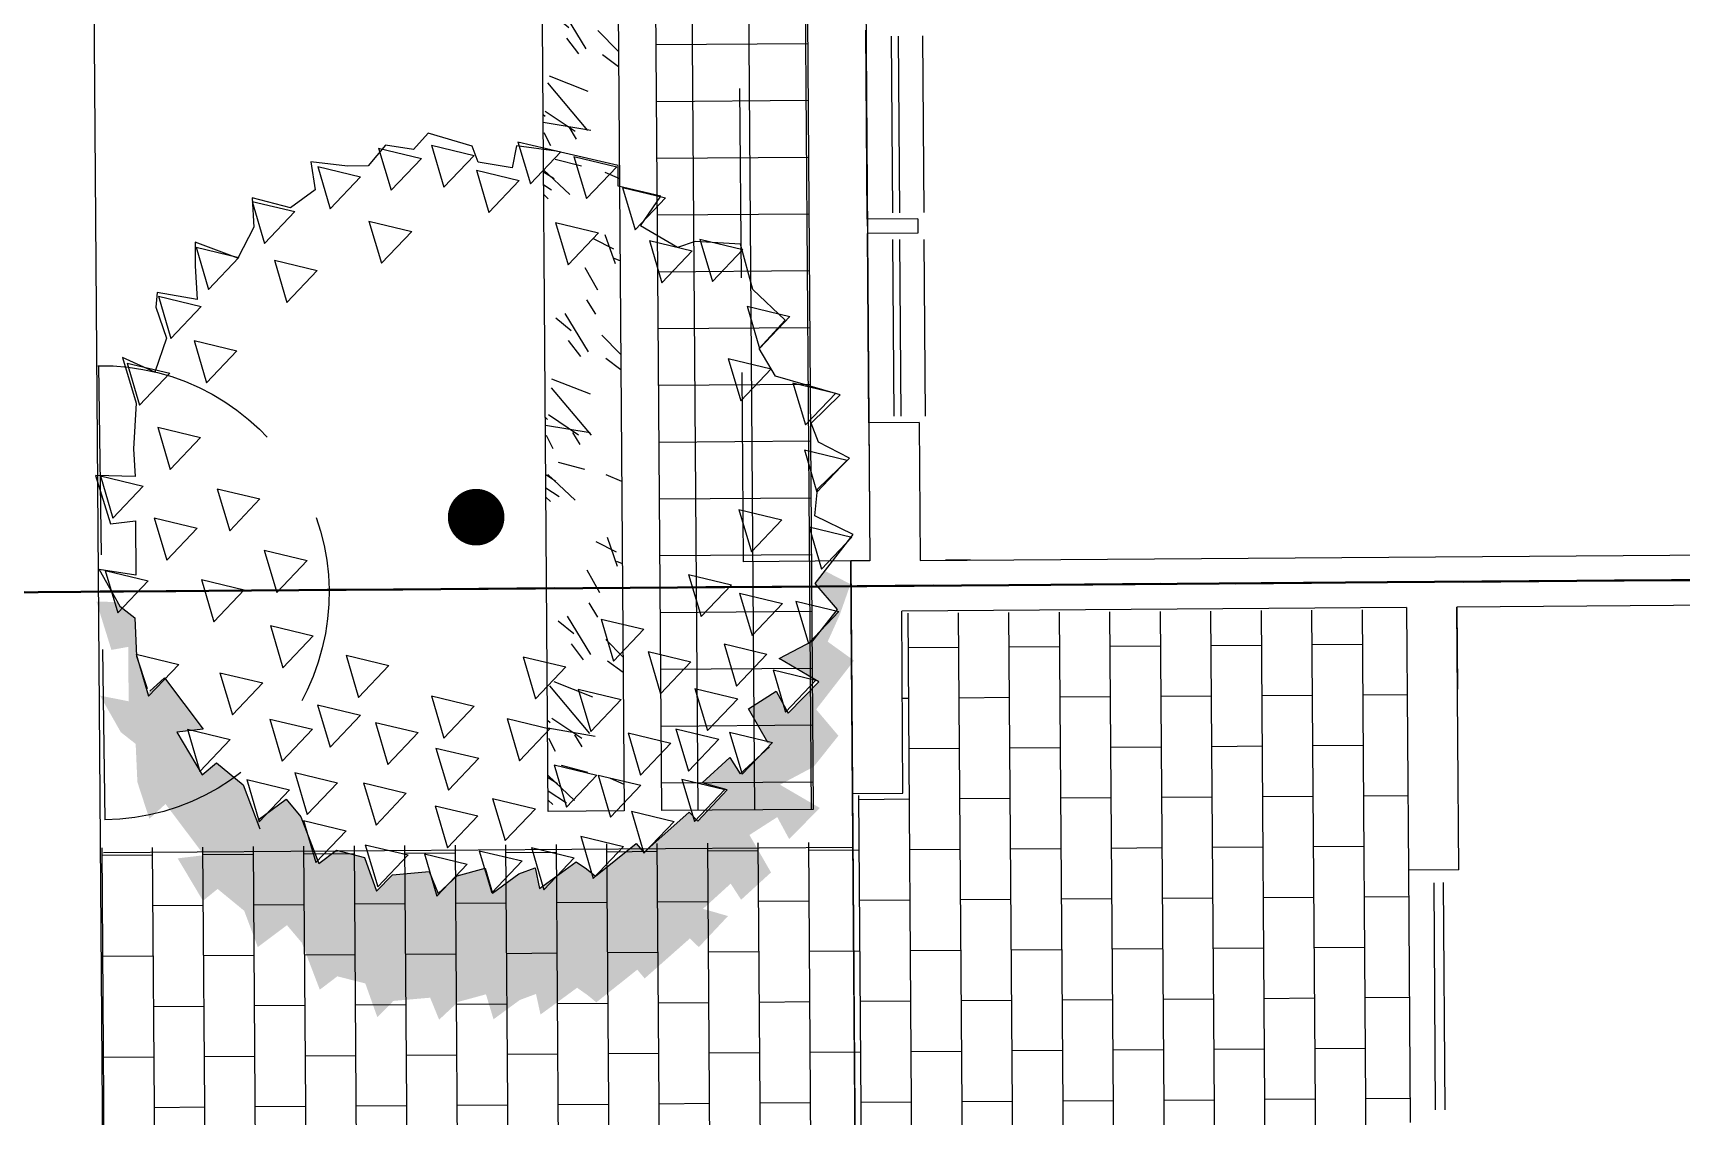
# Model space of a CAD drawing. Header units: feet. Extents: x 919634 to 928945, y 707022 to 708026.
# Drawn here: x 920625.09 to 920646.86, y 707418.99 to 707433.3 of the extents above; entities that cross this region are included whole.
import ezdxf

# ---------------------------------------------------------------- set-up
doc = ezdxf.new("R2010")
doc.units = ezdxf.units.FT
doc.header["$LTSCALE"] = 20
doc.header["$MEASUREMENT"] = 0
for name, pattern in [('HIDDEN2', [0.1875, 0.125, -0.0625]), ('Site Plan$0$HIDDEN2', [0.1875, 0.125, -0.0625]), ('Site Plan$0$PHANTOM2', [1.25, 0.625, -0.125, 0.125, -0.125, 0.125, -0.125])]:
    doc.linetypes.add(name, pattern=pattern)
for name, color, linetype in [('-u-site-utility clear zone', 252, 'HIDDEN2'), ('-u-site-xref', 7, 'Continuous'), ('LP-ANNO-LABL-SHRB', 2, 'Continuous'), ('Site Plan$0$-u-site-bldg_interior', 252, 'Continuous'), ('Site Plan$0$SP-BLDG-ROOF ABOVE', 4, 'Site Plan$0$HIDDEN2'), ('Site Plan$0$SP-LOT PAVERS', 254, 'Continuous'), ('x-Villa6-LP Block$0$L-002', 253, 'Continuous'), ('x-Villa6-LP Block$0$LK-TREE-013M', 253, 'Continuous'), ('x-Villa6-LP Block$0$LK-TREE-050M', 253, 'Continuous'), ('x-Villa6-LP Block$0$LK-TREE-TRNK', 253, 'Continuous'), ('x-Villa6-LP Block$0$LP-PATT-SHAR', 253, 'Continuous'), ('x-Villa6-LP Block$0$LP-SHAR-BRDR-CONT', 253, 'Continuous'), ('x-Villa6-LP Block$0$LP-TREE', 253, 'Continuous')]:
    doc.layers.add(name, color=color, linetype=linetype)
for name, color, linetype, lineweight in [('Site Plan$0$SP-LOT LINES', 252, 'Site Plan$0$PHANTOM2', 40), ('Site Plan$0$SP-SIDEWALK', 2, 'Continuous', 25), ('SP-BUILDING-FOOTPRINT', 1, 'Continuous', 25)]:
    doc.layers.add(name, color=color, linetype=linetype, lineweight=lineweight)
doc.layers.add('x-Villa6-LP Block$0$LK-TREE-SHAD', color=253, linetype='Continuous', plot=False)
doc.layers.get('-u-site-xref').off()

# ---------------------------------------------------------------- blocks, each defined once
blk = doc.blocks.new('Site Plan')
at = {"layer": 'Site Plan$0$SP-LOT PAVERS'}
h = blk.add_hatch(dxfattribs=at)
h.set_pattern_fill('AR-B816', color=256, scale=0.0833333333333333, angle=-89.58549052181249)
h.set_pattern_definition([(270.4145094781874, (920625.8019978252, 707450.4353296345), (0.6666492204798993, 0.004822994711523405), []), (0.4145094781875018, (920625.8019978252, 707450.4353296345), (0.6618262257683755, 0.6714722151914221), [0.6666666666666664, -0.6666666666666664])])
h.paths.add_polyline_path([(920635.9202424851, 707422.6103931245), (920635.9157966597, 707423.2249088184), (920636.5824458805, 707423.2297318126), (920636.565054345, 707425.6336435581), (920643.2315466476, 707425.681873397), (920643.3099063877, 707414.8488235559), (920640.3099987218, 707414.8271201795), (920640.3051757248, 707415.4937696973), (920636.6386050141, 707415.4672429293), (920636.6211700608, 707417.8733184593), (920635.9545486023, 707417.8684956651), (920635.949180454, 707418.6104976974), (920626.0327757738, 707418.536489029), (920626.0038378047, 707422.5363844564)])
at = {"layer": 'Site Plan$0$-u-site-bldg_interior'}
for p, q in [((920636.1107159837, 707430.8362529228, -2.694758769392709e-07), (920636.0926297535, 707433.3361874996, -2.694758769392709e-07)), ((920636.4470021598, 707430.9220213604, -2.694758769392709e-07), (920636.4301216783, 707433.2552936319, -2.694758769392709e-07)), ((920636.5395783876, 707430.9226911198, -2.694758769392709e-07), (920636.5226979061, 707433.2559633914, -2.694758769392709e-07)), ((920636.8600934824, 707430.9250099445, -2.694758769392709e-07), (920636.8432130009, 707433.258282216, -2.694758769392709e-07)), ((920636.7773652041, 707430.8410759175, -2.694758769392709e-07), (920636.1107159837, 707430.8362529228, -2.694758769392709e-07)), ((920636.1107159837, 707430.8362529228, -2.694758769392709e-07), (920636.1120724509, 707430.6487578296, -2.694758769392709e-07)), ((920636.7787216424, 707430.653580824, -2.694758769392709e-07), (920636.1120724509, 707430.6487578296, -2.694758769392709e-07)), ((920636.1301586811, 707428.1488232528, -2.694758769392709e-07), (920636.1120724509, 707430.6487578296, -2.694758769392709e-07)), ((920636.7773651751, 707430.8410759172, -2.694758769392709e-07), (920636.7787216424, 707430.653580824, -2.694758769392709e-07)), ((920636.4664448572, 707428.2345916902, -2.694758769392709e-07), (920636.4495643757, 707430.5678639619, -2.694758769392709e-07)), ((920636.559021085, 707428.2352614498, -2.694758769392709e-07), (920636.5421406035, 707430.5685337214, -2.694758769392709e-07)), ((920636.8795361798, 707428.2375802743, -2.694758769392709e-07), (920636.8626556983, 707430.570852546, -2.694758769392709e-07)), ((920636.7968079016, 707428.1536462475, -2.694758769392709e-07), (920636.1301586811, 707428.1488232528, -2.694758769392709e-07)), ((920636.1301586811, 707428.1488232528, -2.694758769392709e-07), (920636.1433444803, 707426.3262413685, -2.694758769392709e-07)), ((920636.7968079016, 707428.1536462475, -2.694758769392709e-07), (920636.8099935739, 707426.3310643623, -2.694758769392709e-07)), ((920636.8099935739, 707426.3310643623, -2.694758769392709e-07), (920678.3089065301, 707426.6312957758, -2.694758769392709e-07)), ((920635.8981954121, 707425.6578076269, -2.694758769392709e-07), (920635.8933724044, 707426.3244586436, -2.694758769392709e-07)), ((920636.1433444803, 707426.3262413685, -2.694758769392709e-07), (920635.8933725907, 707426.3244329016, -2.694758769392709e-07)), ((920637.4757658876, 707426.335881013, -2.694758769392709e-07), (920637.1424533371, 707426.3334689531, -2.694758769392709e-07)), ((920680.3136821096, 707425.9791133467, -2.694758769392709e-07), (920643.8979863449, 707425.7156573107, -2.694758769392709e-07)), ((920635.9155871368, 707423.253869737, -2.694758769392709e-07), (920635.8981954121, 707425.6578076269, -2.694758769392709e-07)), ((920643.2313371244, 707425.710834316, -2.694758769392709e-07), (920636.5648448218, 707425.662604477, -2.694758769392709e-07)), ((920636.5822363574, 707423.2586927317, -2.694758769392709e-07), (920636.5648448218, 707425.662604477, -2.694758769392709e-07)), ((920643.2313371244, 707425.710834316, -2.694758769392709e-07), (920643.2564497899, 707422.2396841648, -2.694758769392709e-07)), ((920643.8979863442, 707425.7156574028, -2.694758769392709e-07), (920643.9058231277, 707424.6324329949, -2.694758769392709e-07)), ((920643.9230990103, 707422.2445071595, -2.694758769392709e-07), (920643.8979863449, 707425.7156573107, -2.694758769392709e-07)), ((920635.9155871368, 707423.253869737, -2.694758769392709e-07), (920636.5822363574, 707423.2586927317, -2.694758769392709e-07)), ((920635.9543390793, 707417.8974565839, -2.694758769392709e-07), (920635.9155871368, 707423.253869737, -2.694758769392709e-07)), ((920643.9230990103, 707422.2445071595, -2.694758769392709e-07), (920643.2564497899, 707422.2396841648, -2.694758769392709e-07)), ((920643.2564497899, 707422.2396841648, -2.694758769392709e-07), (920643.2805647634, 707418.9064380623, -2.694758769392709e-07)), ((920643.5909801486, 707422.075433357, -2.694758769392709e-07), (920643.6126836248, 707419.0755118649, -2.694758769392709e-07)), ((920643.7159768775, 707422.0763376686, -2.694758769392709e-07), (920643.7376803537, 707419.0764161764, -2.694758769392709e-07))]:
    blk.add_line(p, q, dxfattribs=at)
at = {"layer": 'Site Plan$0$SP-BLDG-ROOF ABOVE'}
for p, q in [((920634.4748272976, 707426.3141701784, -2.694758769392709e-07), (920634.3421949538, 707444.6470222486, -2.694758769392709e-07)), ((920635.8933725907, 707426.3244329016, -2.694758769392709e-07), (920634.4748272976, 707426.3141701784, -2.694758769392709e-07))]:
    blk.add_line(p, q, dxfattribs=at)
at = {"layer": 'Site Plan$0$SP-LOT LINES', "ltscale": 0.4}
for p, q in [((920692.9776081874, 707426.4040746561, 7.742324584120819e-07), (920602.9791683502, 707425.7529646179, 3.660344581578054e-07)), ((920602.9791683519, 707425.7529643876, 3.660344581578054e-07), (920692.977608189, 707426.4040744258, 7.742324584120819e-07))]:
    blk.add_line(p, q, dxfattribs=at)
at = {"layer": 'Site Plan$0$SP-SIDEWALK'}
for p, q in [((920626.7983530572, 707313.4237357466), (920625.7939431713, 707448.1500423162)), ((920635.9212028757, 707422.5408318264, -2.694758769392709e-07), (920626.0223121383, 707422.471478948, -2.694758769392709e-07))]:
    blk.add_line(p, q, dxfattribs=at)
blk = doc.blocks.new('x-Villa6-LP Block$0$TREE-EVGR-001')
at = {"layer": 'x-Villa6-LP Block$0$LK-TREE-SHAD'}
blk.add_hatch(color=256, dxfattribs=at).paths.add_polyline_path([(0.1089706438699523, -0.4757895270687129), (0.1079324849648344, -0.5039278319806328), (0.1722425849569049, -0.4844509835266706), (0.1683450062939187, -0.4621619195394686), (0.2404502679496829, -0.4621619195394686), (0.2326551019482395, -0.5000324628521611), (0.2813748786129224, -0.4727648733296661), (0.29696520194031, -0.4532880220641289), (0.3476337679364576, -0.4513403360940913), (0.396264019304823, -0.4358758569983934), (0.3768656295975177, -0.4143343223446152), (0.4450733125903241, -0.3636945124281112), (0.4489708955910316, -0.3987528430191389), (0.5054858295816587, -0.3656421955865525), (0.4898955019165214, -0.3461653471325974), (0.5191273679153312, -0.3111070165415697), (0.5672549638759108, -0.2934702439136743), (0.5386152742434547, -0.2546241515265422), (0.5620007679100354, -0.2351473002610049), (0.624362074232863, -0.2117750798669817), (0.6068229572362327, -0.1884028594729728), (0.6165669125691693, -0.1513968457234967), (0.6613891018953666, -0.1358153635864312), (0.6399524018980287, -0.1143908291624314), (0.6360548188972928, -0.06569870240437581), (0.6652866848961025, -0.0540125922073571), (0.6419011912295218, -0.02869268865489971), (0.6321572402343065, 0.008313327906165568), (0.6652866848961025, 0.01805175213314669), (0.6399524018980287, 0.05311008272417439), (0.6321572402343065, 0.07453461714816001), (0.6594403125638735, 0.08037767224666226), (0.624362074232863, 0.1290697990047249), (0.6341060295657996, 0.1427035923601849), (0.6438499848987362, 0.1543897025571965), (0.600976584904032, 0.2089248844137614), (0.6126693295684618, 0.2186633086407426), (0.5600519742407926, 0.2790415455958168), (0.5717447189052223, 0.2907276557928284), (0.5308201125797325, 0.329681355512335), (0.5210761572468243, 0.2965707108913307), (0.4879467125850283, 0.3335767246408068), (0.5093834125823946, 0.3472105208078489), (0.4734964548200651, 0.3870622876876126), (0.4236366125929578, 0.3588966310048534), (0.4002511232641268, 0.3959026447543295), (0.4294829849251585, 0.4114841268913949), (0.3885583742619474, 0.4523855097693499), (0.3573777232693942, 0.3997980166943904), (0.3339922296028135, 0.4445947715123992), (0.2930676232773237, 0.4777054161333965), (0.2579893849463133, 0.448490140640871), (0.1936792849542428, 0.4991299505573892), (0.1683450062939187, 0.4644221308886216), (0.1332667679629083, 0.4805573219530999), (0.09234215729966877, 0.4952345814289103), (0.07460491585158024, 0.4613917906249796), (0.0909893849463117, 0.448490140640871), (0.1260676232773221, 0.4777054161333965), (0.1669922296028119, 0.4445947715123992), (0.1903777232693926, 0.3997980166943904), (0.2215583742619458, 0.4523855097693499), (0.2624829849251853, 0.4114841268913949), (0.2332511232641252, 0.3959026447543295), (0.2566366125929562, 0.3588966310048534), (0.3064964548200635, 0.3870622876876126), (0.342383412582393, 0.3472105208078489), (0.3209467125850267, 0.3335767246408068), (0.3540761572468227, 0.2965707108913307), (0.3638201125797593, 0.329681355512335), (0.4047447189052207, 0.2907276557928284), (0.3930519742408194, 0.2790415455958168), (0.4456693295684602, 0.2186633086407426), (0.4339765849040305, 0.2089248844137614), (0.4768499848987346, 0.1543897025571965), (0.4671060295657981, 0.1427035923601849), (0.4573620742328615, 0.1290697990047249), (0.4924403125638719, 0.08037767224666226), (0.4651572402343049, 0.07453461714816001), (0.4729524018980271, 0.05311008272417439), (0.498286684896101, 0.01805175213314669), (0.4651572402343049, 0.008313327906165568), (0.4749011912295202, -0.02869268865489971), (0.498286684896101, -0.0540125922073571), (0.4690548188972912, -0.06569870240437581), (0.4729524018980271, -0.1143908291624314), (0.494389101895365, -0.1358153635864312), (0.4495669125691677, -0.1513968457234967), (0.4398229572362311, -0.1884028594729728), (0.4573620742328615, -0.2117750798669817), (0.3950007679100338, -0.2351473002610049), (0.3716152742434531, -0.2546241515265422), (0.4002549638759092, -0.2934702439136743), (0.3521273679153296, -0.3111070165415697), (0.3228955019165198, -0.3461653471325974), (0.3384858295816571, -0.3656421955865525), (0.2819708955910301, -0.3987528430191389), (0.2780733125903225, -0.3636945124281112), (0.2098656295975161, -0.4143343223446152), (0.2292640193048214, -0.4358758569983934), (0.1806337679364844, -0.4513403360940913), (0.1299652019403084, -0.4532880220641289), (0.1143748786128924, -0.4727648733296661)])
at = {"layer": 'x-Villa6-LP Block$0$LK-TREE-013M'}
for p, q in [((-0.08579755074086393, 0.4354452148689205), (-0.07176636530692804, 0.4920659143797508)), ((-0.02974699386746238, 0.4516042015933337), (-0.07176636530692804, 0.4920659143797508)), ((0.01608767338453276, 0.4409001615718182), (0.03011885881846865, 0.4975208610826485)), ((0.07213823025793431, 0.4570591482962385), (0.03011885881846865, 0.4975208610826485)), ((-0.1749471218505789, 0.4208986820327283), (-0.160915936416643, 0.4775193815435586)), ((-0.1188965649771774, 0.4370576687571415), (-0.160915936416643, 0.4775193815435586)), ((0.1143341395054449, 0.4227169976003609), (0.1283653249393808, 0.4793376971111911)), ((0.1703846963788465, 0.4388759843247811), (0.1283653249393808, 0.4793376971111911)), ((-0.1749471218505789, 0.4208986820327283), (-0.1188965649771774, 0.4370576687571415)), ((-0.08579755074086393, 0.4354452148689205), (-0.02974699386746238, 0.4516042015933337)), ((0.01608767338453276, 0.4409001615718182), (0.07213823025793431, 0.4570591482962385)), ((0.1143341395054449, 0.4227169976003609), (0.1703846963788465, 0.4388759843247811)), ((0.205303089617388, 0.3918056246554613), (0.2193342750513523, 0.4484263241662916)), ((0.2613536464907895, 0.4079646113798816), (0.2193342750513523, 0.4484263241662916)), ((-0.2768323459759756, 0.3608942434154443), (-0.2628011605420113, 0.4175149429262746)), ((-0.2207817891025741, 0.3770532301398575), (-0.2628011605420113, 0.4175149429262746)), ((-0.007564253644574137, 0.3481660261468846), (0.006466931789361752, 0.4047867256577149)), ((0.04848630322882741, 0.3643250128713049), (0.006466931789361752, 0.4047867256577149)), ((0.1034178654920197, 0.3481660261468846), (0.1174490509259556, 0.4047867256577149)), ((0.1594684223653928, 0.3643250128713049), (0.1174490509259556, 0.4047867256577149)), ((0.205303089617388, 0.3918056246554613), (0.2613536464907895, 0.4079646113798816)), ((-0.2768323459759756, 0.3608942434154443), (-0.2207817891025741, 0.3770532301398575)), ((-0.207695943890883, 0.3354378171734425), (-0.1936647584569471, 0.3920585166842798)), ((-0.1516453870174814, 0.3515968038978627), (-0.1936647584569471, 0.3920585166842798)), ((0.1701956033239185, 0.3271660389251565), (0.1842267887578544, 0.3837867384359868)), ((0.22624616019732, 0.3433250256495768), (0.1842267887578544, 0.3837867384359868)), ((0.2871751447181623, 0.3336195016058099), (0.3012063301520982, 0.3902402011166473)), ((0.3432257015915638, 0.3497784883302302), (0.3012063301520982, 0.3902402011166473)), ((-0.3659819170856906, 0.2990714892305277), (-0.3519507316517547, 0.355692188741358)), ((-0.3099313602122891, 0.3152304759549409), (-0.3519507316517547, 0.355692188741358)), ((-0.207695943890883, 0.3354378171734425), (-0.1516453870174814, 0.3515968038978627)), ((-0.007564253644574137, 0.3481660261468846), (0.04848630322882741, 0.3643250128713049)), ((0.1034178654920197, 0.3481660261468846), (0.1594684223653928, 0.3643250128713049)), ((0.2871751447181623, 0.3336195016058099), (0.3432257015915638, 0.3497784883302302)), ((0.07794655946065632, 0.2808883252590633), (0.0919777448945922, 0.3375090247699006)), ((0.1339971163340579, 0.2970473119834764), (0.0919777448945922, 0.3375090247699006)), ((0.1701956033239185, 0.3271660389251565), (0.22624616019732, 0.3433250256495768)), ((0.2289550166464949, 0.2881615875296006), (0.2429862020804592, 0.3447822870404309)), ((0.2850055735198964, 0.3043205742540209), (0.2429862020804592, 0.3447822870404309)), ((-0.3659819170856906, 0.2990714892305277), (-0.3099313602122891, 0.3152304759549409)), ((0.2823669751465161, 0.262489606945266), (0.2963981605804804, 0.3191103064560963)), ((0.3384175320199176, 0.2786485936696792), (0.2963981605804804, 0.3191103064560963)), ((0.3490340307942859, 0.2699784235581433), (0.3630652162282217, 0.3265991230689735)), ((0.4050845876676874, 0.2861374102825565), (0.3630652162282217, 0.3265991230689735)), ((-0.3647756345556559, 0.2323072228889984), (-0.35074444912172, 0.2889279223998358)), ((-0.3087250776822543, 0.2484662096134116), (-0.35074444912172, 0.2889279223998358)), ((0.07794655946065632, 0.2808883252590633), (0.1339971163340579, 0.2970473119834764)), ((0.2289550166464949, 0.2881615875296006), (0.2850055735198964, 0.3043205742540209)), ((0.3490340307942859, 0.2699784235581433), (0.4050845876676874, 0.2861374102825565)), ((0.179831783586053, 0.2263388333446841), (0.1938629690199889, 0.2829595328555143)), ((0.2358823404594546, 0.2424978200691044), (0.1938629690199889, 0.2829595328555143)), ((0.2823669751465161, 0.262489606945266), (0.3384175320199176, 0.2786485936696792)), ((-0.4351183191707548, 0.1972457676722996), (-0.4210871337368189, 0.2538664671831299)), ((-0.3790677622973817, 0.2134047543967128), (-0.4210871337368189, 0.2538664671831299)), ((-0.3647756345556559, 0.2323072228889984), (-0.3087250776822543, 0.2484662096134116)), ((0.179831783586053, 0.2263388333446841), (0.2358823404594546, 0.2424978200691044)), ((0.2871751447181623, 0.1990640832399322), (0.3012063301520982, 0.2556847827507625)), ((0.3432257015915638, 0.2152230699643525), (0.3012063301520982, 0.2556847827507625)), ((0.3908797478457871, 0.2027007226703148), (0.4049109332797229, 0.2593214221811593)), ((0.4469303047191886, 0.2188597093947351), (0.4049109332797229, 0.2593214221811593)), ((0.1361666875323237, 0.1645160791597675), (0.1501978729662596, 0.2211367786705978)), ((0.1922172444057253, 0.1806750658841807), (0.1501978729662596, 0.2211367786705978)), ((0.3908797478457871, 0.2027007226703148), (0.4469303047191886, 0.2188597093947351)), ((-0.4351183191707548, 0.1972457676722996), (-0.3790677622973817, 0.2134047543967128)), ((0.2871751447181623, 0.1990640832399322), (0.3432257015915638, 0.2152230699643525)), ((0.3427669659111814, 0.1590072464141628), (0.3567981513451173, 0.2156279459250001)), ((0.3988175227845829, 0.175166233138583), (0.3567981513451173, 0.2156279459250001)), ((-0.4769470063782535, 0.133136656281394), (-0.4629158209443176, 0.1897573557922243)), ((-0.4208964495048519, 0.1492956430058143), (-0.4629158209443176, 0.1897573557922243)), ((0.1361666875323237, 0.1645160791597675), (0.1922172444057253, 0.1806750658841807)), ((0.2289550166464949, 0.1336046979197505), (0.2429862020804592, 0.1902253974305808)), ((0.2850055735198964, 0.1497636846441637), (0.2429862020804592, 0.1902253974305808)), ((0.3427669659111814, 0.1590072464141628), (0.3988175227845829, 0.175166233138583)), ((0.4236285698860911, 0.1354230134873831), (0.437659755320027, 0.1920437129982133)), ((0.4796791267594926, 0.1515820002117962), (0.437659755320027, 0.1920437129982133)), ((-0.3896338441147975, 0.1081482716777487), (-0.3756026586808616, 0.1647689711885789)), ((-0.333583287241396, 0.1243072584021689), (-0.3756026586808616, 0.1647689711885789)), ((0.3290208617696635, 0.1008750011120867), (0.3430520472035994, 0.1574957006229312)), ((0.385071418643065, 0.117033987836507), (0.3430520472035994, 0.1574957006229312)), ((-0.4769470063782535, 0.133136656281394), (-0.4208964495048519, 0.1492956430058143)), ((0.2289550166464949, 0.1336046979197505), (0.2850055735198964, 0.1497636846441637)), ((0.4236285698860911, 0.1354230134873831), (0.4796791267594926, 0.1515820002117962)), ((-0.4969772052469068, 0.05905372646627427), (-0.4829460198129709, 0.1156744259771045)), ((-0.4409266483735053, 0.07521271319068745), (-0.4829460198129709, 0.1156744259771045)), ((-0.3896338441147975, 0.1081482716777487), (-0.333583287241396, 0.1243072584021689)), ((0.1852899205927656, 0.06087204203390684), (0.1993211060267015, 0.1174927415447371)), ((0.2413404774661672, 0.07703102875832002), (0.1993211060267015, 0.1174927415447371)), ((0.3290208617696635, 0.1008750011120867), (0.385071418643065, 0.117033987836507)), ((0.4381836019040009, 0.06996362816719426), (0.4522147873379367, 0.1265843276780316)), ((0.4942341587774024, 0.08612261489160744), (0.4522147873379367, 0.1265843276780316)), ((0.2671619756935399, 0.03905224692717013), (0.2811931611274758, 0.0956729464380146)), ((0.3232125325669415, 0.05521123365159042), (0.2811931611274758, 0.0956729464380146)), ((-0.4969772052469068, 0.05905372646627427), (-0.4409266483735053, 0.07521271319068745)), ((0.1852899205927656, 0.06087204203390684), (0.2413404774661672, 0.07703102875832002)), ((0.3726859578233928, 0.0190507673880802), (0.3867171432573286, 0.07567146689891047)), ((0.4287365146967943, 0.03520975411250049), (0.3867171432573286, 0.07567146689891047)), ((0.4381836019040009, 0.06996362816719426), (0.4942341587774024, 0.08612261489160744)), ((-0.4596898562604395, 0.003783748969567569), (-0.4456586708265036, 0.06040444848039783)), ((-0.4036392993870379, 0.01994273569398075), (-0.4456586708265036, 0.06040444848039783)), ((0.2671619756935399, 0.03905224692717013), (0.3232125325669415, 0.05521123365159042)), ((0.4418223599084854, 0.0008676034166228419), (0.4558535453424213, 0.05748830292745311)), ((0.4978729167818869, 0.01702659014103602), (0.4558535453424213, 0.05748830292745311)), ((0.3726859578233928, 0.0190507673880802), (0.4287365146967943, 0.03520975411250049)), ((-0.4933384472424223, -0.05550020406539602), (-0.4793072618084864, 0.001120495445434244)), ((-0.4372878903690207, -0.03934121734097573), (-0.4793072618084864, 0.001120495445434244)), ((-0.4596898562604395, 0.003783748969567569), (-0.4036392993870379, 0.01994273569398075)), ((0.3053689347405566, -0.05550020406539602), (0.3194001201744925, 0.001120495445434244)), ((0.3614194916139581, -0.03934121734097573), (0.3194001201744925, 0.001120495445434244)), ((0.4418223599084854, 0.0008676034166228419), (0.4978729167818869, 0.01702659014103602)), ((0.236232532655464, -0.06095515076829372), (0.2502637180893998, -0.004334451257463456)), ((0.2922830895288655, -0.04479616404388054), (0.2502637180893998, -0.004334451257463456)), ((0.3817828528345899, -0.05731851963302859), (0.3958140382685258, -0.0006978201221983227)), ((0.4378334097079914, -0.0411595329086083), (0.3958140382685258, -0.0006978201221983227)), ((0.4454611179129699, -0.07186505246922081), (0.4594923033469058, -0.01524435295839055)), ((0.5015116747863715, -0.05570606574480053), (0.4594923033469058, -0.01524435295839055)), ((-0.4933384472424223, -0.05550020406539602), (-0.4372878903690207, -0.03934121734097573)), ((0.3053689347405566, -0.05550020406539602), (0.3614194916139581, -0.03934121734097573)), ((0.3817828528345899, -0.05731851963302859), (0.4378334097079914, -0.0411595329086083)), ((0.236232532655464, -0.06095515076829372), (0.2922830895288655, -0.04479616404388054)), ((0.4454611179129699, -0.07186505246922081), (0.5015116747863715, -0.05570606574480053)), ((-0.4898898862905128, -0.1255692016943044), (-0.4758587008565769, -0.06894850218347415)), ((-0.4338393294171112, -0.1094102149698841), (-0.4758587008565769, -0.06894850218347415)), ((-0.3932726021192536, -0.1391427616521668), (-0.3792414166853462, -0.0825220621413294)), ((-0.3372220452458805, -0.1229837749277465), (-0.3792414166853462, -0.0825220621413294)), ((0.2708007336979961, -0.1355061222217699), (0.2848319191319604, -0.07888542271093968)), ((0.3268512905713976, -0.1193471354973568), (0.2848319191319604, -0.07888542271093968)), ((0.3508534097965423, -0.1518709706255947), (0.3648845952304782, -0.09525027111476447)), ((0.4069039666699155, -0.1357119839011816), (0.3648845952304782, -0.09525027111476447)), ((0.4327254648972882, -0.1500526550579622), (0.4467566503312241, -0.0934319555471319)), ((0.4887760217706898, -0.133893668333549), (0.4467566503312241, -0.0934319555471319)), ((-0.4898898862905128, -0.1255692016943044), (-0.4338393294171112, -0.1094102149698841)), ((-0.3932726021192536, -0.1391427616521668), (-0.3372220452458805, -0.1229837749277465)), ((0.1816511625882811, -0.1736907657323314), (0.1956823480222454, -0.1170700662214941)), ((0.2377017194616826, -0.1575317790079112), (0.1956823480222454, -0.1170700662214941)), ((0.2708007336979961, -0.1355061222217699), (0.3268512905713976, -0.1193471354973568)), ((-0.4660477622088308, -0.206420462539981), (-0.4520165767748949, -0.1497997630291508)), ((-0.4099972053354293, -0.1902614758155607), (-0.4520165767748949, -0.1497997630291508)), ((0.3508534097965423, -0.1518709706255947), (0.4069039666699155, -0.1357119839011816)), ((0.4327254648972882, -0.1500526550579622), (0.4887760217706898, -0.133893668333549)), ((0.1816511625882811, -0.1736907657323314), (0.2377017194616826, -0.1575317790079112)), ((0.2471488066688892, -0.2118754092428787), (0.2611799921028251, -0.1552547097320485)), ((0.3031993635422907, -0.1957164225184655), (0.2611799921028251, -0.1552547097320485)), ((-0.4660477622088308, -0.206420462539981), (-0.4099972053354293, -0.1902614758155607)), ((0.2471488066688892, -0.2118754092428787), (0.3031993635422907, -0.1957164225184655)), ((0.3362983777786042, -0.2427867904829029), (0.3503295632125685, -0.1861660909720655)), ((0.3923489346520057, -0.2266278037584897), (0.3503295632125685, -0.1861660909720655)), ((0.3999766428569842, -0.2318768970771004), (0.4140078282909201, -0.1752561975662701)), ((0.4560271997303857, -0.2157179103526801), (0.4140078282909201, -0.1752561975662701)), ((-0.3423299900565837, -0.2646065855896325), (-0.3282988046226194, -0.2079858860788022)), ((-0.2862794331831822, -0.2484475988652122), (-0.3282988046226194, -0.2079858860788022)), ((0.1416248245390364, -0.273698171722927), (0.1556560099729722, -0.2170774722120825)), ((0.1976753814124379, -0.2575391849985067), (0.1556560099729722, -0.2170774722120825)), ((0.3999766428569842, -0.2318768970771004), (0.4560271997303857, -0.2157179103526801)), ((-0.4205632871528451, -0.2936996512620169), (-0.4065321017189092, -0.2370789517511867)), ((-0.364512730279472, -0.2775406645375966), (-0.4065321017189092, -0.2370789517511867)), ((0.04155897941589615, -0.2809714339934573), (0.05559016484980361, -0.224350734482627)), ((0.09760953628926927, -0.264812447269037), (0.05559016484980361, -0.224350734482627)), ((0.2653425966912835, -0.2755164872905596), (0.2793737821252193, -0.2188957877797222)), ((0.321393153564685, -0.2593575005661393), (0.2793737821252193, -0.2188957877797222)), ((0.3362983777786042, -0.2427867904829029), (0.3923489346520057, -0.2266278037584897)), ((-0.3423299900565837, -0.2646065855896325), (-0.2862794331831822, -0.2484475988652122)), ((0.1416248245390364, -0.273698171722927), (0.1976753814124379, -0.2575391849985067)), ((0.2653425966912835, -0.2755164872905596), (0.321393153564685, -0.2593575005661393)), ((0.3453952727898013, -0.3064278685305766), (0.3594264582237372, -0.2498071690197463)), ((0.4014458296632029, -0.2902688818061563), (0.3594264582237372, -0.2498071690197463)), ((-0.4205632871528451, -0.2936996512620169), (-0.364512730279472, -0.2775406645375966)), ((0.04155897941589615, -0.2809714339934573), (0.09760953628926927, -0.264812447269037)), ((-0.04031307568487819, -0.3427941881783738), (-0.0262818902509423, -0.2861734886675436)), ((0.01573748118852336, -0.3266352014539535), (-0.0262818902509423, -0.2861734886675436)), ((0.2034837106151599, -0.3409758726107412), (0.2175148960490958, -0.284355173099911)), ((0.2595342674885615, -0.324816885886321), (0.2175148960490958, -0.284355173099911)), ((0.3453952727898013, -0.3064278685305766), (0.4014458296632029, -0.2902688818061563)), ((-0.360523780078978, -0.3682506227154931), (-0.3464925946450137, -0.3116299232046629)), ((-0.3044732232055765, -0.3520916359910728), (-0.3464925946450137, -0.3116299232046629)), ((-0.2368060079267025, -0.3718872538507583), (-0.2227748224927666, -0.315266554339928)), ((-0.1807554510533009, -0.3557282671263451), (-0.2227748224927666, -0.315266554339928)), ((-0.04031307568487819, -0.3427941881783738), (0.01573748118852336, -0.3266352014539535)), ((0.0797659384629128, -0.364613991580228), (0.09379712389684869, -0.3079932920693906)), ((0.1358164953362859, -0.3484550048558077), (0.09379712389684869, -0.3079932920693906)), ((0.2034837106151599, -0.3409758726107412), (0.2595342674885615, -0.324816885886321)), ((0.0797659384629128, -0.364613991580228), (0.1358164953362859, -0.3484550048558077)), ((0.2780782497069652, -0.3846154711193179), (0.292109435140901, -0.3279947716084877)), ((0.3341288065803667, -0.3684564843948976), (0.292109435140901, -0.3279947716084877)), ((-0.360523780078978, -0.3682506227154931), (-0.3044732232055765, -0.3520916359910728)), ((-0.2957471033798527, -0.4187691509456783), (-0.2817159179459168, -0.3621484514348481)), ((-0.2396965465064511, -0.4026101642212581), (-0.2817159179459168, -0.3621484514348481)), ((-0.2368060079267025, -0.3718872538507583), (-0.1807554510533009, -0.3557282671263451)), ((-0.1221851307856525, -0.4209817990622398), (-0.1081539453516882, -0.3643610995514024)), ((-0.06613457391225097, -0.4048228123378266), (-0.1081539453516882, -0.3643610995514024)), ((-0.002106116637861533, -0.4264367457651446), (0.01192506879607436, -0.3698160462543072)), ((0.05394444023554001, -0.4102777590407243), (0.01192506879607436, -0.3698160462543072)), ((0.2780782497069652, -0.3846154711193179), (0.3341288065803667, -0.3684564843948976)), ((-0.2957471033798527, -0.4187691509456783), (-0.2396965465064511, -0.4026101642212581)), ((-0.207695943890883, -0.4609847581404267), (-0.1936647584569471, -0.4043640586295965)), ((-0.1516453870174814, -0.4448257714160135), (-0.1936647584569471, -0.4043640586295965)), ((-0.1221851307856525, -0.4209817990622398), (-0.06613457391225097, -0.4048228123378266)), ((-0.002106116637861533, -0.4264367457651446), (0.05394444023554001, -0.4102777590407243)), ((0.1780124045838249, -0.4518931720071393), (0.1920435900177608, -0.3952724724963019)), ((0.2340629614571981, -0.4357341852827261), (0.1920435900177608, -0.3952724724963019)), ((0.06703028544723111, -0.4918961310853263), (0.081061470881167, -0.435275431574496)), ((0.1230808423206327, -0.475737144360906), (0.081061470881167, -0.435275431574496)), ((0.1780124045838249, -0.4518931720071393), (0.2340629614571981, -0.4357341852827261)), ((-0.207695943890883, -0.4609847581404267), (-0.1516453870174814, -0.4448257714160135)), ((-0.05850686570727248, -0.4973510860833557), (-0.04447568027333659, -0.4407303865725112)), ((-0.002456308833870935, -0.4811920993589354), (-0.04447568027333659, -0.4407303865725112)), ((0.06703028544723111, -0.4918961310853263), (0.1230808423206327, -0.475737144360906)), ((-0.05850686570727248, -0.4973510860833557), (-0.002456308833870935, -0.4811920993589354))]:
    blk.add_line(p, q, dxfattribs=at)
at = {"layer": 'x-Villa6-LP Block$0$LK-TREE-050M'}
for points in [[(0.3014588019191535, 0.384216534557325), (0.2566366125929562, 0.3588966310048534), (0.2332511232641252, 0.3959026447543295), (0.2624829849251853, 0.4114841268913949), (0.2215583742619458, 0.4523855097693499), (0.1903777232693926, 0.3997980166943904), (0.1669922296028119, 0.4445947715123992), (0.1260676232773221, 0.4777054161333965), (0.0909893849463117, 0.448490140640871), (0.02667928495424121, 0.4991299505573892), (0.001345006293917095, 0.448490140640871), (-0.03373323203709333, 0.4523855097693499), (-0.0746578427003044, 0.4952345814289103), (-0.0960945426976707, 0.4543331957393804), (-0.1214288213580232, 0.4445947715123992), (-0.1584558490205268, 0.4835484712318987), (-0.1837901320186006, 0.3978503307243599), (-0.2208171596811042, 0.3764257963003672), (-0.2578441873435793, 0.4114841268913949), (-0.2987687936690691, 0.3686350552318345), (-0.359181310660432, 0.3530535759063511), (-0.3630788936611395, 0.2926753389512768), (-0.3552837319974458, 0.2693031185572607), (-0.3845155936585058, 0.220610994610773), (-0.4234914106525025, 0.247878584133268), (-0.4371329489861466, 0.1913957191182476), (-0.4644160213157136, 0.1913957191182476), (-0.4839039319815868, 0.1095929477391877), (-0.4916990936452805, 0.05700545185264616), (-0.4624672319842205, 0.05116239675413681), (-0.4702623936479426, 0.006365641936127986), (-0.4916990936452805, -0.001425099132404739), (-0.5092382106419393, -0.05985564730586646), (-0.487801510644573, -0.07933249857140368), (-0.4936478829767736, -0.116338515132469), (-0.4663648106472067, -0.1397107355264779), (-0.4663648106472067, -0.1669783250489729), (-0.4722111829794073, -0.2156704489954677), (-0.4351841596546535, -0.2098273938969584), (-0.4117986659880728, -0.2429380413295377), (-0.4254402043217169, -0.2935778512460558), (-0.3864643873277203, -0.2916301652760183), (-0.3455397766645092, -0.313054699700011), (-0.3669764766618755, -0.3695375675266064), (-0.3357958213315726, -0.3695375675266064), (-0.2909736320053753, -0.367589881556583), (-0.3007175873383119, -0.4201773774431246), (-0.2812296766724387, -0.422125060601573), (-0.2403050660092276, -0.4084912672461201), (-0.1954828766830303, -0.4240727465715963), (-0.2149707873488751, -0.4669218182311567), (-0.1545582660197908, -0.4493926529356429), (-0.0941457490284563, -0.4532880220641289), (-0.05711872136595275, -0.4513403360940913), (-0.05906751503516716, -0.5039278319806328), (0.005242584956903329, -0.4844509835266706), (0.001345006293917095, -0.4513403360940913), (0.07345026794968135, -0.4513403360940913), (0.06565510194823787, -0.5000324628521611), (0.1143748786128924, -0.4727648733296661), (0.1299652019403084, -0.4532880220641289), (0.1806337679364844, -0.4513403360940913), (0.2235071679311886, -0.4377065427386384)], [(0.39889834657302, -0.2916301652760183), (0.3716152742434531, -0.2546241515265422), (0.3950007679100338, -0.2351473002610049), (0.4573620742328615, -0.2117750798669817), (0.4398229572362311, -0.1884028594729728), (0.4495669125691677, -0.1513968457234967), (0.494389101895365, -0.1358153635864312), (0.4729524018980271, -0.1143908291624314), (0.4690548188972912, -0.06569870240437581), (0.498286684896101, -0.0540125922073571), (0.4749011912295202, -0.02869268865489971), (0.4651572402343049, 0.008313327906165568), (0.498286684896101, 0.01805175213314669), (0.4729524018980271, 0.05311008272417439), (0.4651572402343049, 0.07453461714816001), (0.4924403125638719, 0.08037767224666226), (0.4573620742328615, 0.1290697990047249), (0.4671060295657981, 0.1427035923601849), (0.4768499848987346, 0.1543897025571965), (0.4339765849040305, 0.2089248844137614), (0.4456693295684602, 0.2186633086407426), (0.3930519742408194, 0.2790415455958168), (0.4047447189052207, 0.2907276557928284), (0.3638201125797593, 0.329681355512335), (0.3540761572468227, 0.2965707108913307), (0.3209467125850267, 0.3335767246408068), (0.342383412582393, 0.3472105208078489), (0.3073051742513826, 0.3861642205273483)], [(0.2274047465941749, -0.4338111707985775), (0.2098656295975161, -0.4143343223446152), (0.2780733125903225, -0.3636945124281112), (0.2819708955910301, -0.3987528430191389), (0.3384858295816571, -0.3656421955865525), (0.3228955019165198, -0.3461653471325974), (0.3521273679153296, -0.3111070165415697), (0.410591095575171, -0.2896824793059949)]]:
    blk.add_lwpolyline(points, dxfattribs=at)
at = {"layer": 'x-Villa6-LP Block$0$LK-TREE-TRNK', "const_width": 0.03749999999999999}
blk.add_lwpolyline([(-0.007023873626593513, -0.01738469727311553, 1), (0.007023873626508248, 0.01738469727314396, 1)], format="xyb", close=True, dxfattribs=at)
blk = doc.blocks.new('x-Villa6-LP Block', base_point=(60.56777102686465, 154.948772139498, 6.35512269888012e-07))
at = {"layer": 'x-Villa6-LP Block$0$LP-PATT-SHAR'}
h = blk.add_hatch(dxfattribs=at)
h.set_pattern_fill('ANSI37', color=256, scale=6, angle=45)
h.set_pattern_definition([(90, (66.81860339548439, 162.3670482701855), (-0.7500000000000001, -8.673617379884035e-19), []), (180, (66.81860339548439, 162.3670482701855), (-5.464378949326942e-17, -0.75), [])])
h.paths.add_polyline_path([(66.81860339536797, 162.3678366929526), (66.8207992251264, 164.3678366929526), (82.18420799670275, 164.3670482701855), (82.18420799670275, 162.3670482701855)])
h = blk.add_hatch(dxfattribs=at)
h.set_pattern_fill('LAFX-C235-MULCH', color=256, scale=4, pattern_type=2)
h.set_pattern_definition([(4.23639479906, (922375.614484788, 708259.5411276674), (-55.99999999996308, -3.999999999998226), [0.196788, -108.099101158]), (11.88865803960001, (922378.0421647881, 708261.5690476677), (-19.99999999998795, -3.999999999987125), [0.2822600000000001, -77.38369009040001]), (18.75865034779998, (922374.451488788, 708261.0893276675), (-12.00135249324568, -3.99594023142041), [0.40684, -210.8370881116]), (26.56505117709998, (922374.625936788, 708259.9118076673), (3.99999999999884, 4.000000000001912), [0.195036, -8.74923497568]), (29.29136217100001, (922374.545964788, 708260.5369676674), (-99.99999999996487, -56.00000000001631), [0.34172, -187.7008469828]), (30.57922687249996, (922378.194804788, 708262.3541676673), (-67.99999999995879, -39.99999999999294), [0.18574, -102.0297179592]), (30.96375653209998, (922377.3080447881, 708260.3043276673), (-7.999999999990194, -3.99999999999663), [0.5933599999999999, -22.7304477954]), (31.6075022462, (922378.049444788, 708261.1547276675), (-20.00000000002493, -11.9999999999917), [0.2219, -60.8354494424]), (33.69006752600001, (922376.6175247881, 708258.5743876674), (-7.999999999996396, -3.999999999999507), [0.262072, -14.16013209604]), (34.69515353119998, (922377.039124788, 708262.1578076674), (-11.99999999999839, -7.999999999988334), [0.3447799999999999, -62.90077335639998]), (35.18874313199998, (922376.050564788, 708258.1746116673), (-107.9704025626283, -76.04204212472915), [0.69372, -214.6014234584]), (35.7538872544, (922377.7732447879, 708259.9190876674), (-28.00000000002642, -19.99999999999163), [0.44784, -122.7755438572]), (36.41637851989999, (922375.2946447879, 708259.7010076673), (-76.01414970793456, -55.98079174272708), [0.5509599999999999, -208.255153236]), (36.86989764579999, (922374.7640391879, 708261.7507676672), (-12.00000000000615, -7.999999999990781), [0.145372, -19.85462805224]), (37.1847064532, (922374.836724788, 708261.2201676675), (-15.99999999999958, -11.99999999998536), [0.26458, -145.3376168468]), (38.99099404249998, (922376.2686447881, 708260.4569676676), (-20.0000000000038, -15.99999999999983), [0.1963880000000001, -107.877662002]), (39.61068823999997, (922375.9270047881, 708261.5908476674), (-91.99999999997937, -75.99999999991098), [0.82084, -149.7514050452]), (40.50284838529998, (922377.6932847879, 708261.2710476675), (-135.9659065597899, -116.0399597267622), [0.45884, -215.1704678476]), (41.34777721970001, (922374.844004788, 708260.7041676674), (-31.99999999991817, -27.9999999999343), [0.24204, -132.9645501448]), (42.58049078329999, (922378.1294047879, 708258.6107276675), (-47.99999999992922, -43.99999999986755), [0.365244, -200.632269924]), (42.84703721089998, (922375.265564788, 708260.9294076673), (-107.9619766122515, -100.0410496043131), [0.68404, -222.9227381596]), (43.3634229584, (922376.1886847881, 708261.2855676677), (-68.00000000007915, -64.00000000011225), [0.359924, -98.67542319200001]), (43.95837332399998, (922376.472164788, 708261.0457276673), (-107.9999999998423, -103.9999999998839), [0.5654399999999999, -155.023745074]), (44.02897806889997, (922375.7234847881, 708261.7943676674), (-116.0000000001742, -112.0000000000871), [0.303284, -166.5978840112]), (44.11859600339999, (922374.567804788, 708258.4871676675), (-123.9413914751457, -120.0605325627017), [0.6684, -177.5451185268]), (45.9093804492, (922377.169964788, 708260.6459276677), (120.0000000000683, 124.0000000000745), [0.32384, -177.8895149972]), (46.19348942400001, (922377.7078047879, 708260.7985676675), (88.04075343188468, 91.96100116411901), [0.49352, -132.4726452916]), (46.4943335913, (922378.456484788, 708261.9179276676), (71.96612476155346, 76.03207801210894), [0.5912799999999998, -109.7536501416]), (47.29061004259997, (922378.1948047881, 708260.4496876675), (44.00000000004976, 47.99999999998923), [0.51436, -70.252845592]), (47.29061004259997, (922374.676804788, 708261.6561676675), (44.00000000004976, 47.99999999998923), [0.1286, -70.6386294368]), (47.81555668419998, (922375.614484788, 708260.7622476673), (76.0000000000326, 84.00000000000308), [0.3139000000000001, -172.4286839816]), (48.6913859865, (922376.959164788, 708258.5016996673), (27.99999999997342, 32.00000000002454), [0.63864, -175.0884164632]), (48.945186229, (922375.229244788, 708261.7870876676), (80.00000000014167, 92.00000000004077), [0.2988080000000001, -164.139629128]), (49.28915332879996, (922375.1565247881, 708258.6834076674), (23.98960873812288, 28.00890345213219), [0.41232, -189.6192475584]), (50.5275401517, (922374.7640391879, 708260.2316076678), (35.99999999987129, 43.9999999999118), [0.6402800000000002, -87.45056517160002]), (50.59933933650001, (922377.1190447881, 708259.8245676676), (35.999999999971, 43.99999999993226), [0.2633799999999999, -144.6779873448]), (51.66665989089997, (922378.4274047881, 708259.3230476674), (59.9999999999058, 75.99999999987719), [0.398448, -218.8730720772]), (52.12501634889999, (922376.464884788, 708260.2025676674), (12.00000000000035, 15.99999999999941), [0.165748, -45.44126748160001]), (52.5238204386, (922375.556324788, 708261.5763276672), (52.00000000003288, 67.99999999994802), [0.274768, -150.9336970072]), (52.74471054639998, (922375.8252447881, 708259.1631276676), (12.00571148050184, 15.99571479635884), [0.64836, -124.9541741904]), (52.853313302, (922377.678764788, 708259.1413276676), (11.99999999998811, 15.99999999999677), [0.300924, -165.3010089128]), (52.853313302, (922374.5677887881, 708259.0904476674), (11.99999999998811, 15.99999999999677), [0.6018399999999999, -165.0000854696]), (53.42696902149997, (922376.871924788, 708261.9324876677), (80.00000000000671, 108.0000000000848), [0.280572, -154.1215008996]), (55.0079798014, (922378.2166047881, 708259.8827276673), (8.000000000000007, 11.99999999998184), [0.2661719999999998, -48.56004884799998]), (55.58163552089999, (922376.9010047881, 708260.2534476676), (51.97263882129675, 76.0187135771123), [0.4758, -169.2769596504]), (55.88552705469999, (922377.046364788, 708261.0675276675), (7.999999999982266, 11.99999999999247), [0.54432, -149.2288414084]), (56.30993247399999, (922376.3704047881, 708258.9959676677), (3.999999999999508, 7.999999999996394), [0.7338, -13.68840068556]), (56.30993247399999, (922375.4545647879, 708259.3012476674), (3.999999999999508, 7.999999999996394), [0.28828, -14.13392479544]), (56.59217541029997, (922377.9694847881, 708262.0124476674), (108.0552685508548, 163.9635902827126), [0.40924, -210.3797519764]), (57.1442780496, (922374.400608788, 708259.5629276676), (36.02656141108064, 55.98291590184689), [0.41532, -147.1516050132]), (57.99461679189999, (922375.723484788, 708258.5525796675), (11.99999999999397, 19.99999999998042), [0.4114399999999999, -37.32449366455998]), (60.708637829, (922376.791964788, 708258.2036876675), (56.00000000001633, 99.99999999996488), [0.3417, -187.7008469828]), (62.81888891449999, (922376.130524788, 708260.1880076673), (4.000000000003782, 7.999999999999432), [0.302324, -166.0707500204]), (65.17945866449996, (922377.555164788, 708261.8743276676), (23.98016984858512, 52.00914779172929), [0.64068, -237.3845405396]), (66.25050550709999, (922375.9415647881, 708258.9014876672), (27.99999999999469, 63.99999999988719), [0.397056, -108.8549478608]), (68.1985905136, (922375.9996847879, 708260.5150876675), (4.000000000010463, 11.999999999997), [0.5479999999999999, -20.99266290064]), (68.45902408149998, (922376.450364788, 708261.5326876672), (51.99999999990813, 132.0000000000264), [0.296948, -163.116638836]), (69.1022345012, (922375.1420047879, 708259.3012476674), (31.96079913338266, 84.01492319077363), [0.42792, -145.1742755116]), (69.22774531799999, (922378.3474447881, 708259.1122476676), (11.99999999996874, 31.99999999999514), [0.225444, -123.83905563]), (70.34617594189996, (922376.901004788, 708259.2140076674), (4.000000000006307, 11.99999999998665), [0.6483199999999999, -58.81594217839999]), (70.97439396239997, (922377.5333647879, 708258.7197676672), (4.000000000009033, 12.00000000000449), [0.44592, -122.2569542368]), (71.56505117709997, (922375.4182047881, 708260.1734876673), (-1.536330090923244e-12, 4.000000000002049), [0.6205999999999995, -12.02850691587999]), (72.97947438849997, (922377.446164788, 708259.2939676674), (43.99999999994676, 144.0000000000047), [0.3724759999999998, -204.6055718795999]), (74.84593194969999, (922375.425484788, 708262.0124476677), (39.99999999994553, 147.9999999999274), [0.361464, -198.555606126]), (78.69006752600002, (922375.0402447879, 708258.1019276675), (-6.269464114527779e-13, 4.000000000000169), [0.593, -19.80307453568]), (79.91940201249999, (922378.1003247881, 708259.2285676672), (11.99999999994069, 67.99999999995808), [0.6644399999999998, -182.1578872004]), (93.06648550109996, (922376.486684788, 708259.7955276674), (3.963425912546002, -76.00191612744558), [0.4076399999999998, -147.8084333903999])])
h.paths.add_polyline_path([(82.18420799670275, 161.8670482703019), (82.18420799670275, 160.8670482701855), (66.87792154110502, 160.8678366928361), (66.88124602730386, 161.8678366929526)])
at = {"layer": 'x-Villa6-LP Block$0$L-002'}
blk.add_lwpolyline([(82.18420799670275, 161.8670482703019), (82.18420799670275, 160.8670482701855), (66.87792154110502, 160.8678366928361), (66.88124602730386, 161.8678366929526)], close=True, dxfattribs=at)
at = {"layer": 'x-Villa6-LP Block$0$LP-SHAR-BRDR-CONT'}
blk.add_lwpolyline([(66.81860339536797, 162.3678366929526), (66.8207992251264, 164.3678366929526), (82.18420799670275, 164.3670482701855), (82.18420799670275, 162.3670482701855)], close=True, dxfattribs=at)
at = {"layer": 'x-Villa6-LP Block$0$LP-TREE', "xscale": 9.969515389928139, "yscale": 9.969515389928139, "zscale": 9.553646090099173}
blk.add_blockref('x-Villa6-LP Block$0$TREE-EVGR-001', (78.29019100649748, 159.9430700038793), dxfattribs=at)
blk = doc.blocks.new('A$C2b7dc3a7')
at = {"layer": '-u-site-utility clear zone'}
blk.add_lwpolyline([(-3, 5.684341886080801e-14), (2.999990343749232, 0.007611662847921252)], dxfattribs=at)
blk.add_arc((0, 5.684341886080801e-14), 3, 179.8546277919402, 0.1453722080597722, dxfattribs=at)

msp = doc.modelspace()

# ---------------------------------------------------------------- block references
at = {"layer": '-u-site-xref'}
msp.add_blockref('Site Plan', (0, 0), dxfattribs=at)

# ---------------------------------------------------------------- next in the draw order: linework, layer by layer
at = {"layer": 'SP-BUILDING-FOOTPRINT', "elevation": 7.107160864510971e-07}
msp.add_lwpolyline([(920678.8386388429, 707444.9689392752), (920635.3420660201, 707444.6542554293), (920635.3964349943, 707437.4152401031), (920636.0630842147, 707437.4200630978), (920636.1433444803, 707426.3262413683), (920635.8933724044, 707426.3244586436), (920635.9765692654, 707414.8247316328), (920643.3096968645, 707414.8777844746), (920643.3591325602, 707408.0446299645), (920639.3592297676, 707408.015580441), (920639.5135204104, 707386.6890514044), (920634.9303117876, 707386.6558933501), (920634.9677729468, 707381.4778400287), (920634.6344316032, 707381.4754298236), (920634.6824948444, 707374.831980224), (920631.0160567152, 707374.7939318368), (920631.0654923909, 707367.9607800993), (920638.9819156652, 707368.018489831), (920638.9838556069, 707367.6824840385), (920641.6509565443, 707367.701779664), (920641.7312449762, 707356.604061857)], dxfattribs=at)

# ---------------------------------------------------------------- next in the draw order: block references
at = {"layer": '-u-site-xref', "rotation": 270.4271428698243}
msp.add_blockref('x-Villa6-LP Block', (920625.8189196587, 707444.5868987262), dxfattribs=at)
at = {"layer": 'LP-ANNO-LABL-SHRB', "xscale": -1, "rotation": 90.85428574067632}
msp.add_blockref('A$C2b7dc3a7', (920626.0028369069, 707425.9031540308, 1.828974092414719e-06), dxfattribs=at)

doc.saveas('drawing.dxf')
